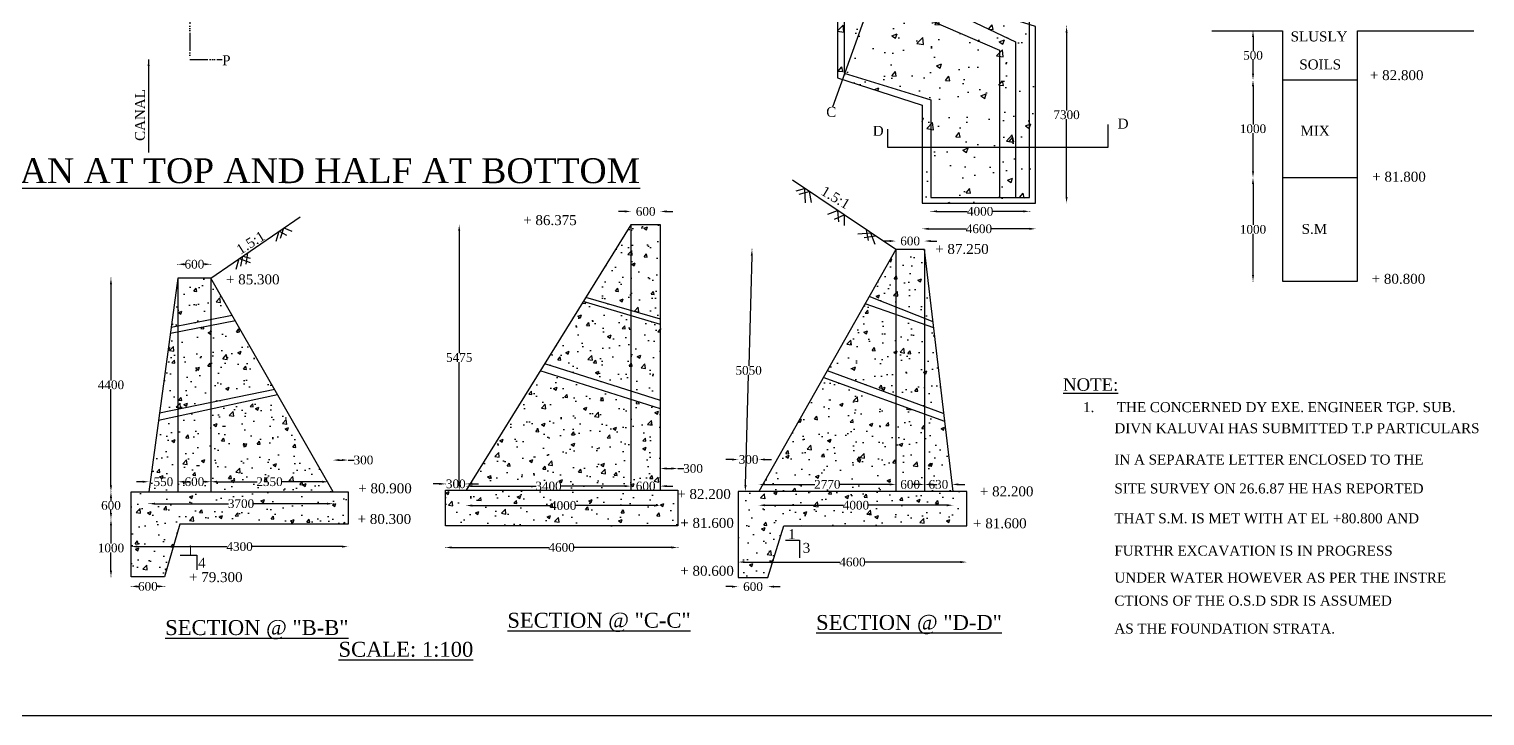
# Model space of a CAD drawing. Header units: millimetres. Extents: x 7935 to 194228, y 6997 to 116944.
# Drawn here: x 73625 to 132120, y 6997 to 34590 of the extents above; entities that cross this region are included whole.
import ezdxf

# ---------------------------------------------------------------- set-up
doc = ezdxf.new("R2010")
doc.units = ezdxf.units.MM
doc.header["$MEASUREMENT"] = 0
doc.linetypes.add('ACAD_ISO06W100', pattern=[36, 24, -3, 0, -3, 0, -3, 0, -3])
for name, color, linetype in [('DIM', 5, 'Continuous'), ('DWG.LINE', 10, 'Continuous'), ('HATCH', 2, 'Continuous'), ('TEXT', 7, 'Continuous')]:
    doc.layers.add(name, color=color, linetype=linetype)
doc.layers.add('DO LINE', color=3, linetype='Continuous', plot=False)
doc.layers.add('TITLE', color=7, linetype='Continuous', lineweight=30)
doc.styles.get("Standard").update_dxf_attribs({"font": 'TIMES.TTF', "height": 350})
doc.dimstyles.get("Standard").update_dxf_attribs({"dimtxt": 350, "dimasz": 250, "dimexe": 0.18, "dimexo": 0.0625, "dimgap": 0.09, "dimtad": 0, "dimtih": 1, "dimtoh": 1, "dimdec": 0, "dimzin": 0, "dimdsep": 46, "dimtxsty": 'Standard', "dimcen": 300, "dimclrd": 5, "dimclre": 5, "dimclrt": 4, "dimadec": 0, "dimazin": 0, "dimtfac": 1, "dimtdec": 0, "dimtofl": 0, "dimtmove": 0, "dimatfit": 3, "dimfxl": 5, "dimfxlon": 1, "dimtolj": 1, "dimtzin": 0, "dimarcsym": 0})
pattern_1 = [(50, (0, 0), (1434.52, -125.504), [150, -1650]), (355, (0, 0), (-277.503, 1504.384), [120, -1320]), (100.4514, (119.5, -10.5), (1157.019, 1378.879), [127.48, -1402.284]), (46.1842, (0, 400), (2134.482, -331.038), [225, -2475]), (96.6356, (177.9, 372.4), (1869.325, 1948.236), [191.22, -2103.426]), (351.1842, (0, 400), (1869.324, 1948.237), [180, -1980]), (21, (200, 300), (1193.814, -805.238), [150, -1650]), (326, (200, 300), (486.63, 1450.3), [120, -1320]), (71.4514, (299.5, 232.9), (1680.445, 645.061), [127.48, -1402.284]), (37.5, (0, 0), (24.3197, 665.7877), [0, -1304, 0, -1340, 0, -1325]), (7.5, (0, 0), (526.139, 788.8234), [0, -764, 0, -1274, 0, -505]), (327.5, (-446, 0), (1067.6449, -45.1097), [0, -500, 0, -1560, 0, -2070]), (317.5, (-646, 0), (1166.372, 200.21), [0, -650, 0, -1036, 0, -1470])]

# ---------------------------------------------------------------- blocks, each defined once
blk = doc.blocks.new('*D66')
at = {"layer": 'Defpoints', "color": 0, "ltscale": 0.2}
for p in [(109860, 27821), (113818, 27821), (113818, 27267)]:
    blk.add_point(p, dxfattribs=at)
at = {"layer": 'DIM', "color": 5, "lineweight": -2, "ltscale": 0.2}
for p, q in [((109860, 27272), (109860, 27267)), ((110110, 27267), (111335, 27267)), ((113568, 27267), (112343, 27267)), ((113818, 27272), (113818, 27267))]:
    blk.add_line(p, q, dxfattribs=at)
at = {"layer": 'DIM', "color": 5, "ltscale": 0.2}
for points in [[(110110, 27309), (110110, 27225), (109860, 27267)], [(113568, 27309), (113568, 27225), (113818, 27267)]]:
    blk.add_solid(points, dxfattribs=at)
at = {"layer": 'DIM', "color": 4, "ltscale": 0.2, "insert": (111839, 27267), "char_height": 350, "attachment_point": 5}
blk.add_mtext('\\A1;4000', dxfattribs=at)
blk = doc.blocks.new('*D67')
at = {"layer": 'Defpoints', "color": 0, "ltscale": 0.2}
for p in [(109515, 27598), (114066, 27598), (114066, 26565)]:
    blk.add_point(p, dxfattribs=at)
at = {"layer": 'DIM', "color": 5, "lineweight": -2, "ltscale": 0.2}
for p, q in [((109515, 26570), (109515, 26565)), ((109765, 26565), (111287, 26565)), ((113816, 26565), (112294, 26565)), ((114066, 26570), (114066, 26565))]:
    blk.add_line(p, q, dxfattribs=at)
at = {"layer": 'DIM', "color": 5, "ltscale": 0.2}
for points in [[(109765, 26607), (109765, 26524), (109515, 26565)], [(113816, 26607), (113816, 26524), (114066, 26565)]]:
    blk.add_solid(points, dxfattribs=at)
at = {"layer": 'DIM', "color": 4, "ltscale": 0.2, "insert": (111790, 26565), "char_height": 350, "attachment_point": 5}
blk.add_mtext('\\A1;4600', dxfattribs=at)
blk = doc.blocks.new('*D68')
at = {"layer": 'Defpoints', "color": 0, "ltscale": 0.2}
for p in [(115311, 34695), (115359, 34695), (115216, 27598)]:
    blk.add_point(p, dxfattribs=at)
at = {"layer": 'DIM', "color": 5, "lineweight": -2, "ltscale": 0.2}
for p, q in [((115316, 34695), (115311, 34695)), ((115311, 34445), (115311, 31325)), ((115311, 27848), (115311, 30968)), ((115306, 27598), (115312, 27598))]:
    blk.add_line(p, q, dxfattribs=at)
at = {"layer": 'DIM', "color": 5, "ltscale": 0.2}
for points in [[(115270, 34445), (115353, 34445), (115311, 34695)], [(115270, 27848), (115353, 27848), (115311, 27598)]]:
    blk.add_solid(points, dxfattribs=at)
at = {"layer": 'DIM', "color": 4, "ltscale": 0.2, "insert": (115311, 31147), "char_height": 350, "attachment_point": 5}
blk.add_mtext('\\A1;7300', dxfattribs=at)
blk = doc.blocks.new('*D75')
at = {"layer": 'Defpoints', "color": 0, "ltscale": 0.2}
for p in [(123990, 34524), (122803, 32547), (123990, 32547)]:
    blk.add_point(p, dxfattribs=at)
at = {"layer": 'DIM', "color": 5, "lineweight": -2, "ltscale": 0.2}
for p, q in [((122808, 34524), (122803, 34524)), ((122803, 34274), (122803, 33714)), ((122803, 32797), (122803, 33357)), ((122808, 32547), (122803, 32547))]:
    blk.add_line(p, q, dxfattribs=at)
at = {"layer": 'DIM', "color": 5, "ltscale": 0.2}
for points in [[(122762, 34274), (122845, 34274), (122803, 34524)], [(122762, 32797), (122845, 32797), (122803, 32547)]]:
    blk.add_solid(points, dxfattribs=at)
at = {"layer": 'DIM', "color": 4, "ltscale": 0.2, "insert": (122803, 33536), "char_height": 350, "attachment_point": 5}
blk.add_mtext('\\A1;500', dxfattribs=at)
blk = doc.blocks.new('*D76')
at = {"layer": 'Defpoints', "color": 0, "ltscale": 0.2}
for p in [(123990, 32547), (122803, 28623), (122827, 28623)]:
    blk.add_point(p, dxfattribs=at)
at = {"layer": 'DIM', "color": 5, "lineweight": -2, "ltscale": 0.2}
for p, q in [((122808, 32547), (122803, 32547)), ((122803, 32297), (122803, 30763)), ((122803, 28873), (122803, 30407)), ((122808, 28623), (122803, 28623))]:
    blk.add_line(p, q, dxfattribs=at)
at = {"layer": 'DIM', "color": 5, "ltscale": 0.2}
for points in [[(122762, 32297), (122845, 32297), (122803, 32547)], [(122762, 28873), (122845, 28873), (122803, 28623)]]:
    blk.add_solid(points, dxfattribs=at)
at = {"layer": 'DIM', "color": 4, "ltscale": 0.2, "insert": (122803, 30585), "char_height": 350, "attachment_point": 5}
blk.add_mtext('\\A1;1000', dxfattribs=at)
blk = doc.blocks.new('*D77')
at = {"layer": 'Defpoints', "color": 0, "ltscale": 0.2}
for p in [(122827, 28623), (122780, 24463), (122803, 24463)]:
    blk.add_point(p, dxfattribs=at)
at = {"layer": 'DIM', "color": 5, "lineweight": -2, "ltscale": 0.2}
for p, q in [((122808, 28623), (122803, 28623)), ((122803, 28373), (122803, 26721)), ((122803, 24713), (122803, 26365)), ((122798, 24463), (122804, 24463))]:
    blk.add_line(p, q, dxfattribs=at)
at = {"layer": 'DIM', "color": 5, "ltscale": 0.2}
for points in [[(122762, 28373), (122845, 28373), (122803, 28623)], [(122762, 24713), (122845, 24713), (122803, 24463)]]:
    blk.add_solid(points, dxfattribs=at)
at = {"layer": 'DIM', "color": 4, "ltscale": 0.2, "insert": (122803, 26543), "char_height": 350, "attachment_point": 5}
blk.add_mtext('\\A1;1000', dxfattribs=at)
blk = doc.blocks.new('*D92')
at = {"layer": 'Defpoints', "color": 0, "ltscale": 0.2}
for p in [(76914, 14901), (77726, 14901), (77726, 12583)]:
    blk.add_point(p, dxfattribs=at)
at = {"layer": 'DIM', "color": 5, "lineweight": -2, "ltscale": 0.2}
for p, q in [((76919, 14901), (76913, 14901)), ((76914, 14651), (76914, 13920)), ((76914, 12833), (76914, 13564)), ((76919, 12583), (76913, 12583))]:
    blk.add_line(p, q, dxfattribs=at)
at = {"layer": 'DIM', "color": 5, "ltscale": 0.2}
for points in [[(76872, 14651), (76955, 14651), (76914, 14901)], [(76872, 12833), (76955, 12833), (76914, 12583)]]:
    blk.add_solid(points, dxfattribs=at)
at = {"layer": 'DIM', "color": 4, "ltscale": 0.2, "insert": (76914, 13742), "char_height": 350, "attachment_point": 5}
blk.add_mtext('\\A1;1000', dxfattribs=at)
blk = doc.blocks.new('*D93')
at = {"layer": 'Defpoints', "color": 0, "ltscale": 0.2}
for p in [(76914, 16005), (77019, 16005), (77726, 14901)]:
    blk.add_point(p, dxfattribs=at)
at = {"layer": 'DIM', "color": 5, "lineweight": -2, "ltscale": 0.2}
for p, q in [((76919, 16005), (76913, 16005)), ((76914, 15755), (76914, 15631)), ((76914, 15151), (76914, 15275)), ((76919, 14901), (76913, 14901))]:
    blk.add_line(p, q, dxfattribs=at)
at = {"layer": 'DIM', "color": 5, "ltscale": 0.2}
for points in [[(76872, 15755), (76955, 15755), (76914, 16005)], [(76872, 15151), (76955, 15151), (76914, 14901)]]:
    blk.add_solid(points, dxfattribs=at)
at = {"layer": 'DIM', "color": 4, "ltscale": 0.2, "insert": (76914, 15453), "char_height": 350, "attachment_point": 5}
blk.add_mtext('\\A1;600', dxfattribs=at)
blk = doc.blocks.new('*D94')
at = {"layer": 'Defpoints', "color": 0, "ltscale": 0.2}
for p in [(76914, 24589), (77169, 24589), (77019, 16005)]:
    blk.add_point(p, dxfattribs=at)
at = {"layer": 'DIM', "color": 5, "lineweight": -2, "ltscale": 0.2}
for p, q in [((76919, 24589), (76913, 24589)), ((76914, 24339), (76914, 20475)), ((76914, 16255), (76914, 20119)), ((76919, 16005), (76913, 16005))]:
    blk.add_line(p, q, dxfattribs=at)
at = {"layer": 'DIM', "color": 5, "ltscale": 0.2}
for points in [[(76872, 24339), (76955, 24339), (76914, 24589)], [(76872, 16255), (76955, 16255), (76914, 16005)]]:
    blk.add_solid(points, dxfattribs=at)
at = {"layer": 'DIM', "color": 4, "ltscale": 0.2, "insert": (76914, 20297), "char_height": 350, "attachment_point": 5}
blk.add_mtext('\\A1;4400', dxfattribs=at)
blk = doc.blocks.new('*D95')
at = {"layer": 'Defpoints', "color": 0, "ltscale": 0.2}
for p in [(77726, 12583), (79069, 12583), (79069, 12199)]:
    blk.add_point(p, dxfattribs=at)
at = {"layer": 'DIM', "color": 5, "lineweight": -2, "ltscale": 0.2}
for p, q in [((77726, 12204), (77726, 12199)), ((77976, 12199), (78030, 12199)), ((78819, 12199), (78765, 12199)), ((79069, 12204), (79069, 12199))]:
    blk.add_line(p, q, dxfattribs=at)
at = {"layer": 'DIM', "color": 5, "ltscale": 0.2}
for points in [[(77976, 12241), (77976, 12158), (77726, 12199)], [(78819, 12241), (78819, 12158), (79069, 12199)]]:
    blk.add_solid(points, dxfattribs=at)
at = {"layer": 'DIM', "color": 4, "ltscale": 0.2, "insert": (78397, 12199), "char_height": 350, "attachment_point": 5}
blk.add_mtext('\\A1;600', dxfattribs=at)
blk = doc.blocks.new('*D96')
at = {"layer": 'Defpoints', "color": 0, "ltscale": 0.2}
for p in [(77726, 13827), (86441, 13827), (86441, 13798)]:
    blk.add_point(p, dxfattribs=at)
at = {"layer": 'DIM', "color": 5, "lineweight": -2, "ltscale": 0.2}
for p, q in [((77726, 13803), (77726, 13798)), ((77976, 13798), (81580, 13798)), ((86191, 13798), (82587, 13798)), ((86441, 13803), (86441, 13798))]:
    blk.add_line(p, q, dxfattribs=at)
at = {"layer": 'DIM', "color": 5, "ltscale": 0.2}
for points in [[(77976, 13840), (77976, 13756), (77726, 13798)], [(86191, 13840), (86191, 13756), (86441, 13798)]]:
    blk.add_solid(points, dxfattribs=at)
at = {"layer": 'DIM', "color": 4, "ltscale": 0.2, "insert": (82083, 13798), "char_height": 350, "attachment_point": 5}
blk.add_mtext('\\A1;4300', dxfattribs=at)
blk = doc.blocks.new('*D97')
at = {"layer": 'Defpoints', "color": 0, "ltscale": 0.2}
for p in [(79606, 24589), (80927, 25142), (80927, 24589)]:
    blk.add_point(p, dxfattribs=at)
at = {"layer": 'DIM', "color": 5, "lineweight": -2, "ltscale": 0.2}
for p, q in [((79606, 25137), (79606, 25142)), ((79856, 25142), (79899, 25142)), ((80677, 25142), (80634, 25142)), ((80927, 25137), (80927, 25142))]:
    blk.add_line(p, q, dxfattribs=at)
at = {"layer": 'DIM', "color": 5, "ltscale": 0.2}
for points in [[(79856, 25183), (79856, 25100), (79606, 25142)], [(80677, 25183), (80677, 25100), (80927, 25142)]]:
    blk.add_solid(points, dxfattribs=at)
at = {"layer": 'DIM', "color": 4, "ltscale": 0.2, "insert": (80267, 25142), "char_height": 350, "attachment_point": 5}
blk.add_mtext('\\A1;600', dxfattribs=at)
blk = doc.blocks.new('*D98')
at = {"layer": 'Defpoints', "color": 0, "ltscale": 0.2}
for p in [(79606, 16403), (78435, 16005), (79606, 16005)]:
    blk.add_point(p, dxfattribs=at)
at = {"layer": 'DIM', "color": 5, "lineweight": -2, "ltscale": 0.2}
for p, q in [((78185, 16403), (77935, 16403)), ((78435, 16398), (78435, 16403)), ((79606, 16398), (79606, 16403)), ((79856, 16403), (80106, 16403))]:
    blk.add_line(p, q, dxfattribs=at)
at = {"layer": 'DIM', "color": 5, "ltscale": 0.2}
for points in [[(78185, 16445), (78185, 16361), (78435, 16403)], [(79856, 16445), (79856, 16361), (79606, 16403)]]:
    blk.add_solid(points, dxfattribs=at)
at = {"layer": 'DIM', "color": 4, "ltscale": 0.2, "insert": (79020, 16403), "char_height": 350, "attachment_point": 5}
blk.add_mtext('\\A1;550', dxfattribs=at)
blk = doc.blocks.new('*D99')
at = {"layer": 'Defpoints', "color": 0, "ltscale": 0.2}
for p in [(80927, 16403), (80927, 16390), (79606, 16005)]:
    blk.add_point(p, dxfattribs=at)
at = {"layer": 'DIM', "color": 5, "lineweight": -2, "ltscale": 0.2}
for p, q in [((79606, 16398), (79606, 16403)), ((79856, 16403), (79899, 16403)), ((80677, 16403), (80634, 16403)), ((80927, 16398), (80927, 16403))]:
    blk.add_line(p, q, dxfattribs=at)
at = {"layer": 'DIM', "color": 5, "ltscale": 0.2}
for points in [[(79856, 16445), (79856, 16361), (79606, 16403)], [(80677, 16445), (80677, 16361), (80927, 16403)]]:
    blk.add_solid(points, dxfattribs=at)
at = {"layer": 'DIM', "color": 4, "ltscale": 0.2, "insert": (80267, 16403), "char_height": 350, "attachment_point": 5}
blk.add_mtext('\\A1;600', dxfattribs=at)
blk = doc.blocks.new('*D100')
at = {"layer": 'Defpoints', "color": 0, "ltscale": 0.2}
for p in [(80927, 16390), (85644, 16403), (85644, 16356)]:
    blk.add_point(p, dxfattribs=at)
at = {"layer": 'DIM', "color": 5, "lineweight": -2, "ltscale": 0.2}
for p, q in [((80927, 16398), (80927, 16403)), ((81177, 16403), (82783, 16403)), ((85394, 16403), (83787, 16403)), ((85644, 16398), (85644, 16403))]:
    blk.add_line(p, q, dxfattribs=at)
at = {"layer": 'DIM', "color": 5, "ltscale": 0.2}
for points in [[(81177, 16445), (81177, 16361), (80927, 16403)], [(85394, 16445), (85394, 16361), (85644, 16403)]]:
    blk.add_solid(points, dxfattribs=at)
at = {"layer": 'DIM', "color": 4, "ltscale": 0.2, "insert": (83285, 16403), "char_height": 350, "attachment_point": 5}
blk.add_mtext('\\A1;2550', dxfattribs=at)
blk = doc.blocks.new('*D101')
at = {"layer": 'Defpoints', "color": 0, "ltscale": 0.2}
for p in [(78435, 16005), (85845, 16005), (85845, 15522)]:
    blk.add_point(p, dxfattribs=at)
at = {"layer": 'DIM', "color": 5, "lineweight": -2, "ltscale": 0.2}
for p, q in [((78435, 15527), (78435, 15522)), ((78685, 15522), (81642, 15522)), ((85595, 15522), (82637, 15522)), ((85845, 15527), (85845, 15522))]:
    blk.add_line(p, q, dxfattribs=at)
at = {"layer": 'DIM', "color": 5, "ltscale": 0.2}
for points in [[(78685, 15563), (78685, 15480), (78435, 15522)], [(85595, 15563), (85595, 15480), (85845, 15522)]]:
    blk.add_solid(points, dxfattribs=at)
at = {"layer": 'DIM', "color": 4, "ltscale": 0.2, "insert": (82140, 15522), "char_height": 350, "attachment_point": 5}
blk.add_mtext('\\A1;3700', dxfattribs=at)
blk = doc.blocks.new('*D102')
at = {"layer": 'Defpoints', "color": 0, "ltscale": 0.2}
for p in [(86441, 17275), (85845, 16005), (86441, 16005)]:
    blk.add_point(p, dxfattribs=at)
at = {"layer": 'DIM', "color": 5, "lineweight": -2, "ltscale": 0.2}
for p, q in [((85845, 17270), (85845, 17275)), ((86095, 17275), (86191, 17275)), ((86441, 17270), (86441, 17275)), ((86441, 17275), (86691, 17275))]:
    blk.add_line(p, q, dxfattribs=at)
at = {"layer": 'DIM', "color": 5, "ltscale": 0.2}
for points in [[(86095, 17317), (86095, 17233), (85845, 17275)], [(86191, 17317), (86191, 17233), (86441, 17275)]]:
    blk.add_solid(points, dxfattribs=at)
at = {"layer": 'DIM', "color": 4, "ltscale": 0.2, "insert": (87059, 17275), "char_height": 350, "attachment_point": 5}
blk.add_mtext('\\A1;300', dxfattribs=at)
blk = doc.blocks.new('*D103')
at = {"layer": 'Defpoints', "color": 0, "ltscale": 0.2}
for p in [(90358, 16059), (91182, 16318), (91182, 16059)]:
    blk.add_point(p, dxfattribs=at)
at = {"layer": 'DIM', "color": 5, "lineweight": -2, "ltscale": 0.2}
for p, q in [((90108, 16318), (89858, 16318)), ((90358, 16313), (90358, 16318)), ((91182, 16313), (91182, 16318)), ((91432, 16318), (91682, 16318))]:
    blk.add_line(p, q, dxfattribs=at)
at = {"layer": 'DIM', "color": 5, "ltscale": 0.2}
for points in [[(90108, 16359), (90108, 16276), (90358, 16318)], [(91432, 16359), (91432, 16276), (91182, 16318)]]:
    blk.add_solid(points, dxfattribs=at)
at = {"layer": 'DIM', "color": 4, "ltscale": 0.2, "insert": (90770, 16318), "char_height": 350, "attachment_point": 5}
blk.add_mtext('\\A1;300', dxfattribs=at)
blk = doc.blocks.new('*D104')
at = {"layer": 'Defpoints', "color": 0, "ltscale": 0.2}
for p in [(90358, 14634), (99685, 14634), (99685, 13764)]:
    blk.add_point(p, dxfattribs=at)
at = {"layer": 'DIM', "color": 5, "lineweight": -2, "ltscale": 0.2}
for p, q in [((90358, 13769), (90358, 13764)), ((90608, 13764), (94518, 13764)), ((99435, 13764), (95525, 13764)), ((99685, 13769), (99685, 13764))]:
    blk.add_line(p, q, dxfattribs=at)
at = {"layer": 'DIM', "color": 5, "ltscale": 0.2}
for points in [[(90608, 13805), (90608, 13722), (90358, 13764)], [(99435, 13805), (99435, 13722), (99685, 13764)]]:
    blk.add_solid(points, dxfattribs=at)
at = {"layer": 'DIM', "color": 4, "ltscale": 0.2, "insert": (95022, 13764), "char_height": 350, "attachment_point": 5}
blk.add_mtext('\\A1;4600', dxfattribs=at)
blk = doc.blocks.new('*D105')
at = {"layer": 'Defpoints', "color": 0, "ltscale": 0.2}
for p in [(91182, 16059), (98990, 16059), (98990, 15447)]:
    blk.add_point(p, dxfattribs=at)
at = {"layer": 'DIM', "color": 5, "lineweight": -2, "ltscale": 0.2}
for p, q in [((91182, 15452), (91182, 15447)), ((91432, 15447), (94583, 15447)), ((98740, 15447), (95590, 15447)), ((98990, 15452), (98990, 15447))]:
    blk.add_line(p, q, dxfattribs=at)
at = {"layer": 'DIM', "color": 5, "ltscale": 0.2}
for points in [[(91432, 15489), (91432, 15406), (91182, 15447)], [(98740, 15489), (98740, 15406), (98990, 15447)]]:
    blk.add_solid(points, dxfattribs=at)
at = {"layer": 'DIM', "color": 4, "ltscale": 0.2, "insert": (95086, 15447), "char_height": 350, "attachment_point": 5}
blk.add_mtext('\\A1;4000', dxfattribs=at)
blk = doc.blocks.new('*D106')
at = {"layer": 'Defpoints', "color": 0, "ltscale": 0.2}
for p in [(91182, 16059), (97809, 16229), (97809, 16059)]:
    blk.add_point(p, dxfattribs=at)
at = {"layer": 'DIM', "color": 5, "lineweight": -2, "ltscale": 0.2}
for p, q in [((91182, 16224), (91182, 16229)), ((91432, 16229), (93998, 16229)), ((97559, 16229), (94993, 16229)), ((97809, 16224), (97809, 16229))]:
    blk.add_line(p, q, dxfattribs=at)
at = {"layer": 'DIM', "color": 5, "ltscale": 0.2}
for points in [[(91432, 16271), (91432, 16187), (91182, 16229)], [(97559, 16271), (97559, 16187), (97809, 16229)]]:
    blk.add_solid(points, dxfattribs=at)
at = {"layer": 'DIM', "color": 4, "ltscale": 0.2, "insert": (94495, 16229), "char_height": 350, "attachment_point": 5}
blk.add_mtext('\\A1;3400', dxfattribs=at)
blk = doc.blocks.new('*D107')
at = {"layer": 'Defpoints', "color": 0, "ltscale": 0.2}
for p in [(97809, 16059), (98990, 16229), (98990, 16059)]:
    blk.add_point(p, dxfattribs=at)
at = {"layer": 'DIM', "color": 5, "lineweight": -2, "ltscale": 0.2}
for p, q in [((97559, 16229), (97309, 16229)), ((97809, 16224), (97809, 16229)), ((98990, 16224), (98990, 16229)), ((99240, 16229), (99490, 16229))]:
    blk.add_line(p, q, dxfattribs=at)
at = {"layer": 'DIM', "color": 5, "ltscale": 0.2}
for points in [[(97559, 16271), (97559, 16187), (97809, 16229)], [(99240, 16271), (99240, 16187), (98990, 16229)]]:
    blk.add_solid(points, dxfattribs=at)
at = {"layer": 'DIM', "color": 4, "ltscale": 0.2, "insert": (98399, 16229), "char_height": 350, "attachment_point": 5}
blk.add_mtext('\\A1;600', dxfattribs=at)
blk = doc.blocks.new('*D108')
at = {"layer": 'Defpoints', "color": 0, "ltscale": 0.2}
for p in [(99685, 16936), (98990, 16059), (99685, 16059)]:
    blk.add_point(p, dxfattribs=at)
at = {"layer": 'DIM', "color": 5, "lineweight": -2, "ltscale": 0.2}
for p, q in [((98990, 16931), (98990, 16936)), ((99240, 16936), (99435, 16936)), ((99685, 16931), (99685, 16936)), ((99685, 16936), (99935, 16936))]:
    blk.add_line(p, q, dxfattribs=at)
at = {"layer": 'DIM', "color": 5, "ltscale": 0.2}
for points in [[(99240, 16977), (99240, 16894), (98990, 16936)], [(99435, 16977), (99435, 16894), (99685, 16936)]]:
    blk.add_solid(points, dxfattribs=at)
at = {"layer": 'DIM', "color": 4, "ltscale": 0.2, "insert": (100303, 16936), "char_height": 350, "attachment_point": 5}
blk.add_mtext('\\A1;300', dxfattribs=at)
blk = doc.blocks.new('*D109')
at = {"layer": 'Defpoints', "color": 0, "ltscale": 0.2}
for p in [(90820, 26726), (90907, 26726), (90820, 16059)]:
    blk.add_point(p, dxfattribs=at)
at = {"layer": 'DIM', "color": 5, "lineweight": -2, "ltscale": 0.2}
for p, q in [((90902, 26726), (90907, 26726)), ((90907, 26476), (90907, 21571)), ((90907, 16309), (90907, 21214)), ((90902, 16059), (90907, 16059))]:
    blk.add_line(p, q, dxfattribs=at)
at = {"layer": 'DIM', "color": 5, "ltscale": 0.2}
for points in [[(90865, 26476), (90948, 26476), (90907, 26726)], [(90865, 16309), (90948, 16309), (90907, 16059)]]:
    blk.add_solid(points, dxfattribs=at)
at = {"layer": 'DIM', "color": 4, "ltscale": 0.2, "insert": (90907, 21393), "char_height": 350, "attachment_point": 5}
blk.add_mtext('\\A1;5475', dxfattribs=at)
blk = doc.blocks.new('*D110')
at = {"layer": 'Defpoints', "color": 0, "ltscale": 0.2}
for p in [(98990, 27264), (97809, 26726), (98990, 26726)]:
    blk.add_point(p, dxfattribs=at)
at = {"layer": 'DIM', "color": 5, "lineweight": -2, "ltscale": 0.2}
for p, q in [((97559, 27264), (97309, 27264)), ((97809, 27259), (97809, 27264)), ((98990, 27259), (98990, 27264)), ((99240, 27264), (99490, 27264))]:
    blk.add_line(p, q, dxfattribs=at)
at = {"layer": 'DIM', "color": 5, "ltscale": 0.2}
for points in [[(97559, 27305), (97559, 27222), (97809, 27264)], [(99240, 27305), (99240, 27222), (98990, 27264)]]:
    blk.add_solid(points, dxfattribs=at)
at = {"layer": 'DIM', "color": 4, "ltscale": 0.2, "insert": (98400, 27264), "char_height": 350, "attachment_point": 5}
blk.add_mtext('\\A1;600', dxfattribs=at)
blk = doc.blocks.new('*D111')
at = {"layer": 'Defpoints', "color": 0, "ltscale": 0.2}
for p in [(102118, 17297), (102118, 16014), (102950, 16014)]:
    blk.add_point(p, dxfattribs=at)
at = {"layer": 'DIM', "color": 5, "lineweight": -2, "ltscale": 0.2}
for p, q in [((101868, 17297), (101618, 17297)), ((102118, 17292), (102118, 17297)), ((102950, 17292), (102950, 17297)), ((103200, 17297), (103450, 17297))]:
    blk.add_line(p, q, dxfattribs=at)
at = {"layer": 'DIM', "color": 5, "ltscale": 0.2}
for points in [[(101868, 17338), (101868, 17255), (102118, 17297)], [(103200, 17338), (103200, 17255), (102950, 17297)]]:
    blk.add_solid(points, dxfattribs=at)
at = {"layer": 'DIM', "color": 4, "ltscale": 0.2, "insert": (102534, 17297), "char_height": 350, "attachment_point": 5}
blk.add_mtext('\\A1;300', dxfattribs=at)
blk = doc.blocks.new('*D112')
at = {"layer": 'Defpoints', "color": 0, "ltscale": 0.2}
for p in [(102950, 16014), (108447, 16297), (108447, 16014)]:
    blk.add_point(p, dxfattribs=at)
at = {"layer": 'DIM', "color": 5, "lineweight": -2, "ltscale": 0.2}
for p, q in [((102950, 16292), (102950, 16297)), ((103200, 16297), (105196, 16297)), ((108197, 16297), (106200, 16297)), ((108447, 16292), (108447, 16297))]:
    blk.add_line(p, q, dxfattribs=at)
at = {"layer": 'DIM', "color": 5, "ltscale": 0.2}
for points in [[(103200, 16338), (103200, 16255), (102950, 16297)], [(108197, 16338), (108197, 16255), (108447, 16297)]]:
    blk.add_solid(points, dxfattribs=at)
at = {"layer": 'DIM', "color": 4, "ltscale": 0.2, "insert": (105698, 16297), "char_height": 350, "attachment_point": 5}
blk.add_mtext('\\A1;2770', dxfattribs=at)
blk = doc.blocks.new('*D113')
at = {"layer": 'Defpoints', "color": 0, "ltscale": 0.2}
for p in [(108447, 16014), (109605, 16309), (109605, 16297)]:
    blk.add_point(p, dxfattribs=at)
at = {"layer": 'DIM', "color": 5, "lineweight": -2, "ltscale": 0.2}
for p, q in [((108197, 16297), (107947, 16297)), ((108447, 16292), (108447, 16297)), ((109605, 16302), (109605, 16297)), ((109855, 16297), (110105, 16297))]:
    blk.add_line(p, q, dxfattribs=at)
at = {"layer": 'DIM', "color": 5, "ltscale": 0.2}
for points in [[(108197, 16338), (108197, 16255), (108447, 16297)], [(109855, 16338), (109855, 16255), (109605, 16297)]]:
    blk.add_solid(points, dxfattribs=at)
at = {"layer": 'DIM', "color": 4, "ltscale": 0.2, "insert": (109026, 16297), "char_height": 350, "attachment_point": 5}
blk.add_mtext('\\A1;600', dxfattribs=at)
blk = doc.blocks.new('*D114')
at = {"layer": 'Defpoints', "color": 0, "ltscale": 0.2}
for p in [(109605, 16309), (110717, 16297), (110717, 16280)]:
    blk.add_point(p, dxfattribs=at)
at = {"layer": 'DIM', "color": 5, "lineweight": -2, "ltscale": 0.2}
for p, q in [((109355, 16297), (109105, 16297)), ((109605, 16302), (109605, 16297)), ((110717, 16292), (110717, 16297)), ((110967, 16297), (111217, 16297))]:
    blk.add_line(p, q, dxfattribs=at)
at = {"layer": 'DIM', "color": 5, "ltscale": 0.2}
for points in [[(109355, 16338), (109355, 16255), (109605, 16297)], [(110967, 16338), (110967, 16255), (110717, 16297)]]:
    blk.add_solid(points, dxfattribs=at)
at = {"layer": 'DIM', "color": 4, "ltscale": 0.2, "insert": (110161, 16297), "char_height": 350, "attachment_point": 5}
blk.add_mtext('\\A1;630', dxfattribs=at)
blk = doc.blocks.new('*D115')
at = {"layer": 'Defpoints', "color": 0, "ltscale": 0.2}
for p in [(102950, 16014), (110749, 16014), (110749, 15460)]:
    blk.add_point(p, dxfattribs=at)
at = {"layer": 'DIM', "color": 5, "lineweight": -2, "ltscale": 0.2}
for p, q in [((102950, 15465), (102950, 15459)), ((103200, 15460), (106346, 15460)), ((110499, 15460), (107353, 15460)), ((110749, 15465), (110749, 15459))]:
    blk.add_line(p, q, dxfattribs=at)
at = {"layer": 'DIM', "color": 5, "ltscale": 0.2}
for points in [[(103200, 15501), (103200, 15418), (102950, 15460)], [(110499, 15501), (110499, 15418), (110749, 15460)]]:
    blk.add_solid(points, dxfattribs=at)
at = {"layer": 'DIM', "color": 4, "ltscale": 0.2, "insert": (106849, 15460), "char_height": 350, "attachment_point": 5}
blk.add_mtext('\\A1;4000', dxfattribs=at)
blk = doc.blocks.new('*D116')
at = {"layer": 'Defpoints', "color": 0, "ltscale": 0.2}
for p in [(102118, 13127), (111299, 13177), (111299, 13127)]:
    blk.add_point(p, dxfattribs=at)
at = {"layer": 'DIM', "color": 5, "lineweight": -2, "ltscale": 0.2}
for p, q in [((102118, 13172), (102118, 13177)), ((102368, 13177), (106205, 13177)), ((111049, 13177), (107213, 13177)), ((111299, 13172), (111299, 13177))]:
    blk.add_line(p, q, dxfattribs=at)
at = {"layer": 'DIM', "color": 5, "ltscale": 0.2}
for points in [[(102368, 13219), (102368, 13136), (102118, 13177)], [(111049, 13219), (111049, 13136), (111299, 13177)]]:
    blk.add_solid(points, dxfattribs=at)
at = {"layer": 'DIM', "color": 4, "ltscale": 0.2, "insert": (106709, 13177), "char_height": 350, "attachment_point": 5}
blk.add_mtext('\\A1;4600', dxfattribs=at)
blk = doc.blocks.new('*D117')
at = {"layer": 'Defpoints', "color": 0, "ltscale": 0.2}
for p in [(102118, 12557), (103307, 12557), (103307, 12190)]:
    blk.add_point(p, dxfattribs=at)
at = {"layer": 'DIM', "color": 5, "lineweight": -2, "ltscale": 0.2}
for p, q in [((101868, 12190), (101618, 12190)), ((102118, 12195), (102118, 12189)), ((103307, 12195), (103307, 12189)), ((103557, 12190), (103807, 12190))]:
    blk.add_line(p, q, dxfattribs=at)
at = {"layer": 'DIM', "color": 5, "ltscale": 0.2}
for points in [[(101868, 12231), (101868, 12148), (102118, 12190)], [(103557, 12231), (103557, 12148), (103307, 12190)]]:
    blk.add_solid(points, dxfattribs=at)
at = {"layer": 'DIM', "color": 4, "ltscale": 0.2, "insert": (102713, 12190), "char_height": 350, "attachment_point": 5}
blk.add_mtext('\\A1;600', dxfattribs=at)
blk = doc.blocks.new('*D118')
at = {"layer": 'Defpoints', "color": 0, "ltscale": 0.2}
for p in [(102671, 25737), (102837, 25732), (102569, 16014)]:
    blk.add_point(p, dxfattribs=at)
at = {"layer": 'DIM', "color": 5, "lineweight": -2, "ltscale": 0.2}
for p, q in [((102664, 25487), (102542, 21056)), ((102676, 25737), (102671, 25737)), ((102410, 16268), (102532, 20700)), ((102408, 16018), (102403, 16018))]:
    blk.add_line(p, q, dxfattribs=at)
at = {"layer": 'DIM', "color": 5, "ltscale": 0.2}
for points in [[(102622, 25488), (102706, 25486), (102671, 25737)], [(102368, 16270), (102451, 16267), (102403, 16018)]]:
    blk.add_solid(points, dxfattribs=at)
at = {"layer": 'DIM', "color": 4, "ltscale": 0.2, "insert": (102537, 20878), "char_height": 350, "attachment_point": 5}
blk.add_mtext('\\A1;5050', dxfattribs=at)
blk = doc.blocks.new('*D119')
at = {"layer": 'Defpoints', "color": 0, "ltscale": 0.2}
for p in [(109605, 26075), (108447, 25732), (109605, 25732)]:
    blk.add_point(p, dxfattribs=at)
at = {"layer": 'DIM', "color": 5, "lineweight": -2, "ltscale": 0.2}
for p, q in [((108197, 26075), (107947, 26075)), ((108447, 26070), (108447, 26076)), ((109605, 26070), (109605, 26076)), ((109855, 26075), (110105, 26075))]:
    blk.add_line(p, q, dxfattribs=at)
at = {"layer": 'DIM', "color": 5, "ltscale": 0.2}
for points in [[(108197, 26117), (108197, 26034), (108447, 26075)], [(109855, 26117), (109855, 26034), (109605, 26075)]]:
    blk.add_solid(points, dxfattribs=at)
at = {"layer": 'DIM', "color": 4, "ltscale": 0.2, "insert": (109026, 26075), "char_height": 350, "attachment_point": 5}
blk.add_mtext('\\A1;600', dxfattribs=at)

msp = doc.modelspace()

# ---------------------------------------------------------------- hatches: boundary and pattern name
at = {"layer": 'HATCH', "ltscale": 0.2}
h = msp.add_hatch(dxfattribs=at)
h.set_pattern_fill('AR-CONC', color=256, scale=300, style=0)
h.paths.add_polyline_path([(106373.1, 35819.7), (106110, 35819.7), (106110, 32634.7), (106316.4, 32568.2), (106403.5, 32811.4), (106373.1, 32820.8)])
h.paths.add_polyline_path([(107480.6, 35819.7), (106373.1, 35819.7), (106373.1, 32820.8), (106403.5, 32811.4)])
h.paths.add_polyline_path([(107876.9, 35813.1), (107876.9, 35819.7), (107480.6, 35819.7), (106403.5, 32811.4), (109860, 31743.9), (109860, 29840.7), (112610.5, 29840.7), (112610.5, 33741.5)])
h.paths.add_polyline_path([(106403.5, 32811.4), (106316.4, 32568.2), (109514.7, 31537.7), (109514.7, 29840.7), (109860, 29840.7), (109860, 31743.9)])
h.paths.add_polyline_path([(109860, 29840.7), (109514.7, 29840.7), (109514.7, 27597.9), (114065.8, 27597.9), (114065.8, 29840.7), (113817.8, 29840.7), (113817.8, 27820.8), (109860, 27820.8)])
h.paths.add_polyline_path([(112610.5, 29840.7), (109860, 29840.7), (109860, 27820.8), (112610.5, 27820.8)], flags=17)
h.paths.add_polyline_path([(113259.8, 29840.7), (112610.5, 29840.7), (112610.5, 27820.8), (113259.8, 27820.8)], flags=17)
h.paths.add_polyline_path([(113817.8, 29840.7), (113259.8, 29840.7), (113259.8, 27820.8), (113817.8, 27820.8)])
h.paths.add_polyline_path([(114065.8, 34695.4), (113817.8, 34773.6), (113817.8, 29840.7), (114065.8, 29840.7)])
h.paths.add_polyline_path([(113817.8, 34773.6), (107876.9, 36647.4), (113259.8, 34075.8), (113259.8, 29840.7), (113817.8, 29840.7)])
h.paths.add_polyline_path([(113259.8, 34075.8), (107876.9, 36647.4), (107876.9, 35813.1), (112610.5, 33741.5), (112610.5, 29840.7), (113259.8, 29840.7)], flags=17)
h.paths.add_polyline_path([(113817.8, 43082.6), (107876.9, 43082.6), (107876.9, 36647.4), (113817.8, 34773.6)])
h.paths.add_polyline_path([(108109.1, 37464.1), (108707.6, 37464.1), (108707.6, 38077.5), (108109.1, 38077.5)], flags=24)
h = msp.add_hatch(dxfattribs=at)
h.set_pattern_fill('AR-CONC', color=256, scale=200, style=0)
h.set_pattern_definition(pattern_1)
h.paths.add_polyline_path([(99685.5, 16059.1), (90358.1, 16059.1), (90358.1, 14634.5), (99685.5, 14634.5)])
h.paths.add_polyline_path([(97808.5, 19706.4), (94165.4, 20861.6), (91182.2, 16059.1), (97808.5, 16059.1)])
h.paths.add_polyline_path([(98990.2, 19331.6), (97808.5, 19706.4), (97808.5, 16059.1), (98990.2, 16059.1)])
h.paths.add_polyline_path([(98990.2, 22723.4), (97808.5, 23072.9), (97808.5, 20039.7), (98990.2, 19662.9)])
h.paths.add_polyline_path([(97808.5, 23072.9), (95891.4, 23640), (94341.5, 21145), (97808.5, 20039.7)])
h.paths.add_polyline_path([(97808.5, 26726.2), (95994.8, 23806.5), (97808.5, 23278.9)])
h.paths.add_polyline_path([(98990.2, 26726.2), (97808.5, 26726.2), (97808.5, 23278.9), (98990.2, 22935.1)])
h.paths.add_polyline_path([(94495.2, 15712.9), (95677.3, 15712.9), (95677.3, 15181.8), (94495.2, 15181.8)], flags=24)
h.paths.add_polyline_path([(93910.7, 16494.5), (95080, 16494.5), (95080, 15963.4), (93910.7, 15963.4)], flags=9)
h.paths.add_polyline_path([(97944.6, 16494.6), (98854.1, 16494.6), (98854.1, 15963.6), (97944.6, 15963.6)], flags=9)
h.paths.add_polyline_path([(99564.9, 15601), (101873.5, 15601), (101873.5, 16211.9), (99564.9, 16211.9)], flags=9)
h = msp.add_hatch(dxfattribs=at)
h.set_pattern_fill('AR-CONC', color=256, scale=200, style=0)
h.set_pattern_definition(pattern_1)
h.paths.add_polyline_path([(111299.3, 16013.9), (102118.5, 16013.9), (102118.5, 12556.6), (103306.9, 12556.6), (103945.7, 14633.9), (111299.3, 14633.9)])
h.paths.add_polyline_path([(108446.5, 19537.1), (105537, 20588.2), (102949.6, 16013.9), (108446.5, 16013.9)])
h.paths.add_polyline_path([(109605.3, 19118.5), (108446.5, 19537.1), (108446.5, 16013.9), (109605.3, 16013.9)])
h.paths.add_polyline_path([(110418, 18824.8), (109605.3, 19118.5), (109605.3, 16013.9), (110748.7, 16013.9)])
h.paths.add_polyline_path([(109975.4, 22586.4), (109605.3, 22716.8), (109605.3, 19436.6), (110379.5, 19152)])
h.paths.add_polyline_path([(109605.3, 22716.8), (108446.5, 23124.8), (108446.5, 19862.6), (109605.3, 19436.6)])
h.paths.add_polyline_path([(108446.5, 23124.8), (107216.7, 23557.9), (105698.1, 20873.1), (108446.5, 19862.6)])
h.paths.add_polyline_path([(108446.5, 25732.2), (107383.5, 23852.7), (108446.5, 23425.5)])
h.paths.add_polyline_path([(109605.3, 25732.2), (108446.5, 25732.2), (108446.5, 23425.5), (109605.3, 22959.9)])
h.paths.add_polyline_path([(109605.3, 25732.2), (109605.3, 22959.9), (109947.7, 22822.3)])
h.paths.add_polyline_path([(106258.1, 15725.2), (107440.2, 15725.2), (107440.2, 15194.1), (106258.1, 15194.1)], flags=24)
h.paths.add_polyline_path([(105108.6, 16562.8), (106287.6, 16562.8), (106287.6, 16030.7), (105108.6, 16030.7)], flags=24)
h.paths.add_polyline_path([(108571.1, 16562.3), (109480.7, 16562.3), (109480.7, 16031.2), (108571.1, 16031.2)], flags=24)
h.paths.add_polyline_path([(109706.6, 16562.3), (110616.2, 16562.3), (110616.2, 16031.2), (109706.6, 16031.2)], flags=24)
h = msp.add_hatch(dxfattribs=at)
h.set_pattern_fill('AR-CONC', color=256, scale=200, style=0)
h.paths.add_polyline_path([(86441.1, 16005.3), (77725.8, 16005.3), (77725.8, 12583.3), (79068.7, 12583.3), (79679.8, 14694.7), (86441.1, 14694.7)])
h.paths.add_polyline_path([(83610, 19906.1), (80927, 19327.8), (80927, 16005.3), (85844.6, 16005.3)])
h.paths.add_polyline_path([(80927, 19327.8), (79606, 19043), (79606, 16005.3), (80927, 16005.3)])
h.paths.add_polyline_path([(79606, 19043), (78826.2, 18875), (78434.6, 16005.3), (79606, 16005.3)])
h.paths.add_polyline_path([(79606, 22417.9), (79301.5, 22358.4), (78865.1, 19159.7), (79606, 19310.9)])
h.paths.add_polyline_path([(80927, 22676.2), (79606, 22417.9), (79606, 19310.9), (80927, 19580.3)])
h.paths.add_polyline_path([(81912.6, 22868.9), (80927, 22676.2), (80927, 19580.3), (83496.4, 20104.4)])
h.paths.add_polyline_path([(80927, 24589.4), (80927, 22927.9), (81781.7, 23097.6)])
h.paths.add_polyline_path([(80927, 24589.4), (79606, 24589.4), (79606, 22665.8), (80927, 22927.9)])
h.paths.add_polyline_path([(79606, 24589.4), (79336.2, 22612.2), (79606, 22665.8)])
h.paths.add_polyline_path([(81555, 15787.8), (82724.2, 15787.8), (82724.2, 15255.7), (81555, 15255.7)], flags=24)
h.paths.add_polyline_path([(82695.8, 16668.4), (83874.8, 16668.4), (83874.8, 16137.3), (82695.8, 16137.3)], flags=24)
h.paths.add_polyline_path([(79811.7, 16668.4), (80721.3, 16668.4), (80721.3, 16137.3), (79811.7, 16137.3)], flags=24)
h.paths.add_polyline_path([(78566.8, 16668.4), (79473.8, 16668.4), (79473.8, 16137.3), (78566.8, 16137.3)], flags=24)

# ---------------------------------------------------------------- linework, layer by layer
at = {"layer": 'DO LINE', "ltscale": 0.2}
msp.add_line((97808.5, 26726.2), (97808.5, 16059.1), dxfattribs=at)
at = {"layer": 'DO LINE', "linetype": 'ACAD_ISO06W100', "ltscale": 30}
msp.add_lwpolyline([(80089.2, 43082.6), (80089.2, 33367.7), (81380.6, 33367.7)], dxfattribs=at)
at = {"layer": 'DO LINE', "ltscale": 0.2}
for points in [[(105924.6, 31473.8), (108088.9, 37518.8)], [(107876.9, 36647.4), (113259.8, 34075.8), (113259.8, 27820.8)], [(107876.9, 35813.1), (112610.5, 33741.5), (112610.5, 27820.8)], [(108122.7, 30569.8), (108122.7, 29840.7), (116989, 29840.7), (116989, 30752.1)], [(108446.5, 25732.2), (108446.5, 16013.9)], [(109605.3, 25732.2), (109605.3, 16013.9)], [(79606, 24589.4), (79606, 16005.3)], [(80927, 24589.4), (80927, 16005.3)], [(98990.2, 22723.4), (95891.4, 23640)], [(98990.2, 22935.1), (95994.8, 23806.5)], [(109975.4, 22586.4), (107216.7, 23557.9)], [(109947.7, 22822.3), (107383.5, 23852.7)], [(81912.6, 22868.9), (79301.5, 22358.4)], [(79336.2, 22612.2), (81781.7, 23097.6)], [(98990.2, 19662.9), (94341.5, 21145)], [(98990.2, 19331.6), (94165.4, 20861.6)], [(110418, 18824.8), (105537, 20588.2)], [(105698.1, 20873.1), (110379.5, 19152)], [(78826.2, 18875), (83610, 19906.1)], [(83496.4, 20104.4), (78865.1, 19159.7)]]:
    msp.add_lwpolyline(points, dxfattribs=at)
at = {"layer": 'DWG.LINE', "ltscale": 0.2}
for p, q in [((98990.2, 26726.2), (97808.5, 26726.2)), ((98990.2, 16059.1), (98990.2, 26726.2))]:
    msp.add_line(p, q, dxfattribs=at)
for points in [[(106373.1, 35819.7), (106373.1, 32820.8), (109860, 31743.9), (109860, 27820.8), (113817.8, 27820.8), (113817.8, 52202.1)], [(106110, 35819.7), (106110, 32634.7), (109514.7, 31537.7), (109514.7, 27597.9), (114065.8, 27597.9), (114065.8, 34695.4), (107876.9, 36647.4)], [(121154.2, 34523.9), (123989.9, 34523.9), (123989.9, 24462.8), (127002.8, 24462.8), (127002.8, 34523.9), (131669.9, 34523.9)], [(123989.9, 32547.1), (127002.8, 32547.1)], [(108446.5, 25732.2), (104295.8, 28517.8)], [(123989.9, 28623), (127002.8, 28623)], [(80927, 24589.4), (84514.6, 27050.6)], [(97808.5, 26726.2), (91182.2, 16059.1)], [(110748.7, 16013.9), (109605.3, 25732.2), (108446.5, 25732.2), (102949.6, 16013.9)], [(85844.6, 16005.3), (80927, 24589.4), (79606, 24589.4), (78434.6, 16005.3)], [(103945.7, 14633.9), (111299.3, 14633.9), (111299.3, 16013.9), (102118.5, 16013.9), (102118.5, 12556.6), (103306.9, 12556.6), (103945.7, 14633.9)], [(104012.7, 14056.6), (104581.2, 14056.6), (104581.2, 13346.9)], [(79690.9, 13451.1), (80358, 13451.1), (80358, 12865.5)]]:
    msp.add_lwpolyline(points, dxfattribs=at)
for points in [[(77725.8, 16005.3), (86441.1, 16005.3), (86441.1, 14694.7), (79679.8, 14694.7), (79068.7, 12583.3), (77725.8, 12583.3), (77725.8, 16005.3)], [(90358.1, 16059.1), (99685.5, 16059.1), (99685.5, 14634.5), (90358.1, 14634.5)]]:
    msp.add_lwpolyline(points, close=True, dxfattribs=at)
at = {"layer": 'HATCH', "ltscale": 0.2}
for points in [[(104448.1, 28096.1), (104785.7, 28189), (104812.8, 27612.8)], [(104570.8, 27955.4), (104975.3, 28061.8), (105043.8, 27623.6)], [(105712.9, 27160.3), (106109.8, 27300.5), (106153.4, 26842.9)], [(105983.7, 26947.5), (106371.2, 27125), (106373.7, 26695.1)], [(83553.9, 26072.3), (83672.2, 26472.6), (83972.8, 26308.8)], [(83731.5, 26190.5), (83860.5, 26601.8), (84182.2, 26472.5)], [(106926.8, 26362.3), (107438.1, 26409), (107602, 25954.8)], [(107352.8, 26102.7), (107271, 26521.1)], [(107179.5, 26214.5), (107631.9, 26279)], [(81944.9, 24946.6), (82064.6, 25369.8), (82505, 25214.9)], [(82136.2, 25069.4), (82208, 25468.2), (82509.5, 25387.8)], [(82341, 25151.3), (82406.9, 25604.6)]]:
    msp.add_lwpolyline(points, dxfattribs=at)
at = {"layer": 'TITLE', "ltscale": 0.2}
msp.add_lwpolyline([(7935.4, 116944), (193910.6, 116944), (193910.6, 6996.8), (7935.4, 6996.8)], close=True, dxfattribs=at)

# ---------------------------------------------------------------- texts
at = {"layer": 'TEXT', "ltscale": 0.2}
for s, height, p in [('SLUSLY', 400, (124315.9, 34095.6)), ('P', 400, (81384.1, 33136.6)), ('SOILS', 400, (124664, 32970.6)), ('+ 82.800', 400, (127500.1, 32541.1)), ('C', 400, (105654.6, 31063.3)), ('D', 400, (107525.2, 30303.8)), ('D', 400, (117364.8, 30592.4)), ('MIX', 400, (124710.4, 30304.1)), ('+ 81.800', 400, (127592.9, 28460.1)), ('+ 86.375', 400, (93477.5, 26715.6)), ('S.M', 400, (124756.9, 26362.2)), ('+ 87.250', 400, (110029.9, 25555.8)), ('+ 85.300', 400, (81535.2, 24334.8)), ('+ 80.800', 400, (127569.7, 24355.9)), ('%%UNOTE:', 500, (115168.3, 20059.6)), ('1.      THE CONCERNED DY EXE. ENGINEER TGP. SUB.', 400, (115972.8, 19201.3)), ('DIVN KALUVAI HAS SUBMITTED T.P PARTICULARS', 400, (117234.8, 18355.1)), ('IN A SEPARATE LETTER ENCLOSED TO THE', 400, (117234.8, 17095.5)), ('+ 80.900', 400, (86847.7, 15939.4)), ('+ 82.200', 400, (99666.7, 15710.9)), ('+ 82.200', 400, (111827.3, 15817.2)), ('SITE SURVEY ON 26.6.87 HE HAS REPORTED', 400, (117234.8, 15934.4)), ('+ 80.300', 400, (86822.8, 14706.8)), ('+ 81.600', 400, (99789.3, 14549.6)), ('+ 81.600', 400, (111553.7, 14533.7)), ('THAT S.M. IS MET WITH AT EL +80.800 AND', 400, (117234.8, 14733.9)), ('1', 400, (104124.5, 14098)), ('1', 400, (79949.3, 13448.8)), ('3', 400, (104710.7, 13548)), ('FURTHR EXCAVATION IS IN PROGRESS', 400, (117234.8, 13434.9)), ('4', 400, (80418.1, 12947.2)), ('+ 80.600', 400, (99789.3, 12625.1)), ('+ 79.300', 400, (80049.8, 12371.9)), ('UNDER WATER HOWEVER AS PER THE INSTRE', 400, (117234.8, 12352.5)), ('CTIONS OF THE O.S.D SDR IS ASSUMED', 400, (117234.8, 11427.5)), ('AS THE FOUNDATION STRATA.', 400, (117234.8, 10305.7))]:
    msp.add_text(s, height=height, dxfattribs=at).set_placement(p)
for s, rotation, p in [('CANAL', 90, (78281.1, 30097.1)), ('1.5:1', 329.065938, (105402.2, 27966.9)), ('1.5:1', 32.062372, (82112.6, 25517))]:
    msp.add_text(s, height=400, rotation=rotation, dxfattribs=at).set_placement(p)
at = {"layer": 'TITLE', "ltscale": 0.2}
for s, height, p in [('%%UHALF PLAN AT TOP AND HALF AT BOTTOM', 1000, (67167.7, 28401.3)), ('%%USECTION @ "C-C"', 600, (92842.5, 10539.3)), ('%%USECTION @ "B-B"', 600, (79093.6, 10245.3)), ('%%USECTION @ "D-D"', 600, (105246.8, 10450.3)), ('%%USCALE: 1:100', 600, (86058.9, 9372.4))]:
    msp.add_text(s, height=height, dxfattribs=at).set_placement(p)

# ---------------------------------------------------------------- dimensions: what is measured, and where the dimension line sits
at = {"layer": 'DIM', "ltscale": 0.2}
for base, p1, p2, text, picture, middle in [((115311.4, 34695.4), (115216.5, 27597.9), (115358.8, 34695.4), '7300', '*D68', (115311.4, 31146.7)), ((122803.4, 32547.1), (123989.9, 34523.9), (123989.9, 32547.1), '500', '*D75', (122803.4, 33535.5)), ((90906.5, 26726.2), (90819.6, 16059.1), (90819.6, 26726.2), '5475', '*D109', (90906.5, 21392.7)), ((76913.6, 14901.4), (77725.8, 12583.3), (77725.8, 14901.4), '1000', '*D92', (76913.6, 13742.3))]:
    dim = msp.add_linear_dim(base=base, p1=p1, p2=p2, angle=90, text=text, dimstyle='Standard', dxfattribs=at)
    dim.commit()
    dim.dimension.update_dxf_attribs({"geometry": picture, "text_midpoint": middle})
for base, p1, p2, text, picture, middle in [((122803.4, 28623), (123989.9, 32547.1), (122826.6, 28623), '1000', '*D76', (122803.4, 30585.1)), ((122803.4, 24462.8), (122826.6, 28623), (122780.2, 24462.8), '1000', '*D77', (122803.4, 26542.9)), ((76913.6, 24589.4), (77019.1, 16005.3), (77168.7, 24589.4), '4400', '*D94', (76913.6, 20297.3)), ((76913.6, 16005.3), (77725.8, 14901.4), (77019.1, 16005.3), '600', '*D93', (76913.6, 15453.3))]:
    dim = msp.add_linear_dim(base=base, p1=p1, p2=p2, angle=90, text=text, dimstyle='Standard', override={"dimtmove": 1}, dxfattribs=at)
    dim.commit()
    dim.dimension.update_dxf_attribs({"geometry": picture, "text_midpoint": middle})
dim = msp.add_linear_dim(base=(98990.2, 27263.7), p1=(97808.5, 26726.2), p2=(98990.2, 26726.2), angle=0, text='600', dimstyle='Standard', dxfattribs=at)
dim.commit()
dim.dimension.update_dxf_attribs({"geometry": '*D110', "text_midpoint": (98399.9, 27263.7), "dimtype": 161})
for base, p1, p2, text, picture, middle in [((114065.8, 26565.4), (109514.7, 27597.9), (114065.8, 27597.9), '4600', '*D67', (111790.2, 26565.4)), ((113817.8, 27267.1), (109860, 27820.8), (113817.8, 27820.8), '4000', '*D66', (111838.9, 27267.1)), ((99685.5, 16935.6), (98990.2, 16059.1), (99685.5, 16059.1), '300', '*D108', (100303.5, 16935.6)), ((102118.5, 17296.7), (102949.6, 16013.9), (102118.5, 16013.9), '300', '*D111', (102534.1, 17296.7)), ((79606, 16402.9), (78434.6, 16005.3), (79606, 16005.3), '550', '*D98', (79020.3, 16402.9)), ((97808.5, 16228.9), (91182.2, 16059.1), (97808.5, 16059.1), '3400', '*D106', (94495.4, 16228.9)), ((98990.2, 16229.1), (97808.5, 16059.1), (98990.2, 16059.1), '600', '*D107', (98399.4, 16229.1)), ((108446.5, 16296.8), (102949.6, 16013.9), (108446.5, 16013.9), '2770', '*D112', (105698.1, 16296.8)), ((110748.7, 15459.7), (102949.6, 16013.9), (110748.7, 16013.9), '4000', '*D115', (106849.2, 15459.7)), ((86441.1, 13797.9), (77725.8, 13827.4), (86441.1, 13827.4), '4300', '*D96', (82083.5, 13797.9)), ((79068.7, 12199.4), (77725.8, 12583.3), (79068.7, 12583.3), '600', '*D95', (78397.3, 12199.4)), ((103306.9, 12189.6), (102118.5, 12556.6), (103306.9, 12556.6), '600', '*D117', (102712.7, 12189.6))]:
    dim = msp.add_linear_dim(base=base, p1=p1, p2=p2, text=text, dimstyle='Standard', dxfattribs=at)
    dim.commit()
    dim.dimension.update_dxf_attribs({"geometry": picture, "text_midpoint": middle})
for p1, p2, distance, text, picture, middle in [((108446.5, 25732.2), (109605.3, 25732.2), 343.2, '600', '*D119', (109025.9, 26075.4)), ((79606, 24589.4), (80927, 24589.4), 552.3, '600', '*D97', (80266.5, 25141.6)), ((102569.2, 16013.9), (102837.3, 25732.2), 166.5, '5050', '*D118', (102536.8, 20877.7)), ((85844.6, 16005.3), (86441.1, 16005.3), 1269.7, '300', '*D102', (87059.1, 17275)), ((90358.1, 16059.1), (91182.2, 16059.1), 258.6, '300', '*D103', (90770.2, 16317.7)), ((78434.6, 16005.3), (85844.6, 16005.3), -483.5, '3700', '*D101', (82139.6, 15521.7)), ((91182.2, 16059.1), (98990.2, 16059.1), -611.7, '4000', '*D105', (95086.2, 15447.4)), ((90358.1, 14634.5), (99685.5, 14634.5), -870.8, '4600', '*D104', (95021.8, 13763.7)), ((102118.5, 13126.6), (111299.3, 13126.6), 50.6, '4600', '*D116', (106708.9, 13177.2))]:
    dim = msp.add_aligned_dim(p1=p1, p2=p2, distance=distance, text=text, dimstyle='Standard', dxfattribs=at)
    dim.commit()
    dim.dimension.update_dxf_attribs({"geometry": picture, "text_midpoint": middle})
for base, p1, p2, text, picture, middle in [((80927, 16402.9), (79606, 16005.3), (80927, 16390.3), '600', '*D99', (80266.5, 16402.9)), ((85643.5, 16402.9), (80927, 16390.3), (85643.5, 16356.3), '2550', '*D100', (83285.3, 16402.9)), ((109605.3, 16296.8), (108446.5, 16013.9), (109605.3, 16309.1), '600', '*D113', (109025.9, 16296.8)), ((110717.5, 16296.8), (109605.3, 16309.1), (110717.5, 16279.8), '630', '*D114', (110161.4, 16296.8))]:
    dim = msp.add_linear_dim(base=base, p1=p1, p2=p2, text=text, dimstyle='Standard', override={"dimtmove": 1}, dxfattribs=at)
    dim.commit()
    dim.dimension.update_dxf_attribs({"geometry": picture, "text_midpoint": middle})

# ---------------------------------------------------------------- leaders
msp.add_leader([(78426.9, 33363.6), (78426.9, 29632.5)], dimstyle='Standard', override={"dimgap": 0.09, "dimtad": 0}, dxfattribs=at)

doc.saveas('drawing.dxf')
